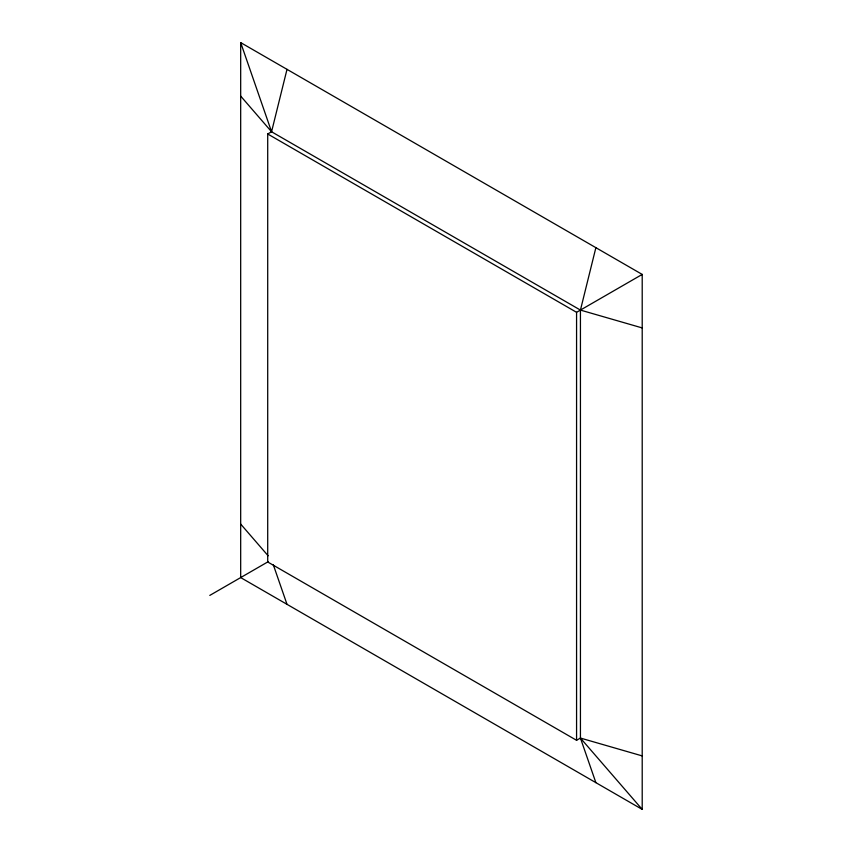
<?xml version="1.0" encoding="UTF-8"?>
<svg xmlns="http://www.w3.org/2000/svg" width="852" height="852" viewBox="0 0 852 852"><rect width="100%" height="100%" fill="white"/><g stroke="black" fill="none" stroke-linecap="round" stroke-linejoin="round"><path stroke-width="1.28" d="M642.206 755.905L580.436 738.066L576.57 740.303L267.709 561.979L267.709 133.988L271.564 131.762L287.007 69.353M595.878 247.676L580.436 310.085L580.436 738.066L595.878 782.647M576.57 740.303L576.57 312.311L642.206 274.419L240.679 42.6L240.679 577.581L642.206 809.4L642.206 274.419M209.794 595.41L268.135 561.724M642.206 327.924L580.436 310.085L271.564 131.762L240.679 96.095M267.709 133.988L576.57 312.311M580.436 738.066L642.206 809.4M240.679 524.076L268.135 555.781M240.679 42.6L271.564 131.762M273.279 564.695L287.007 604.324"/></g></svg>
